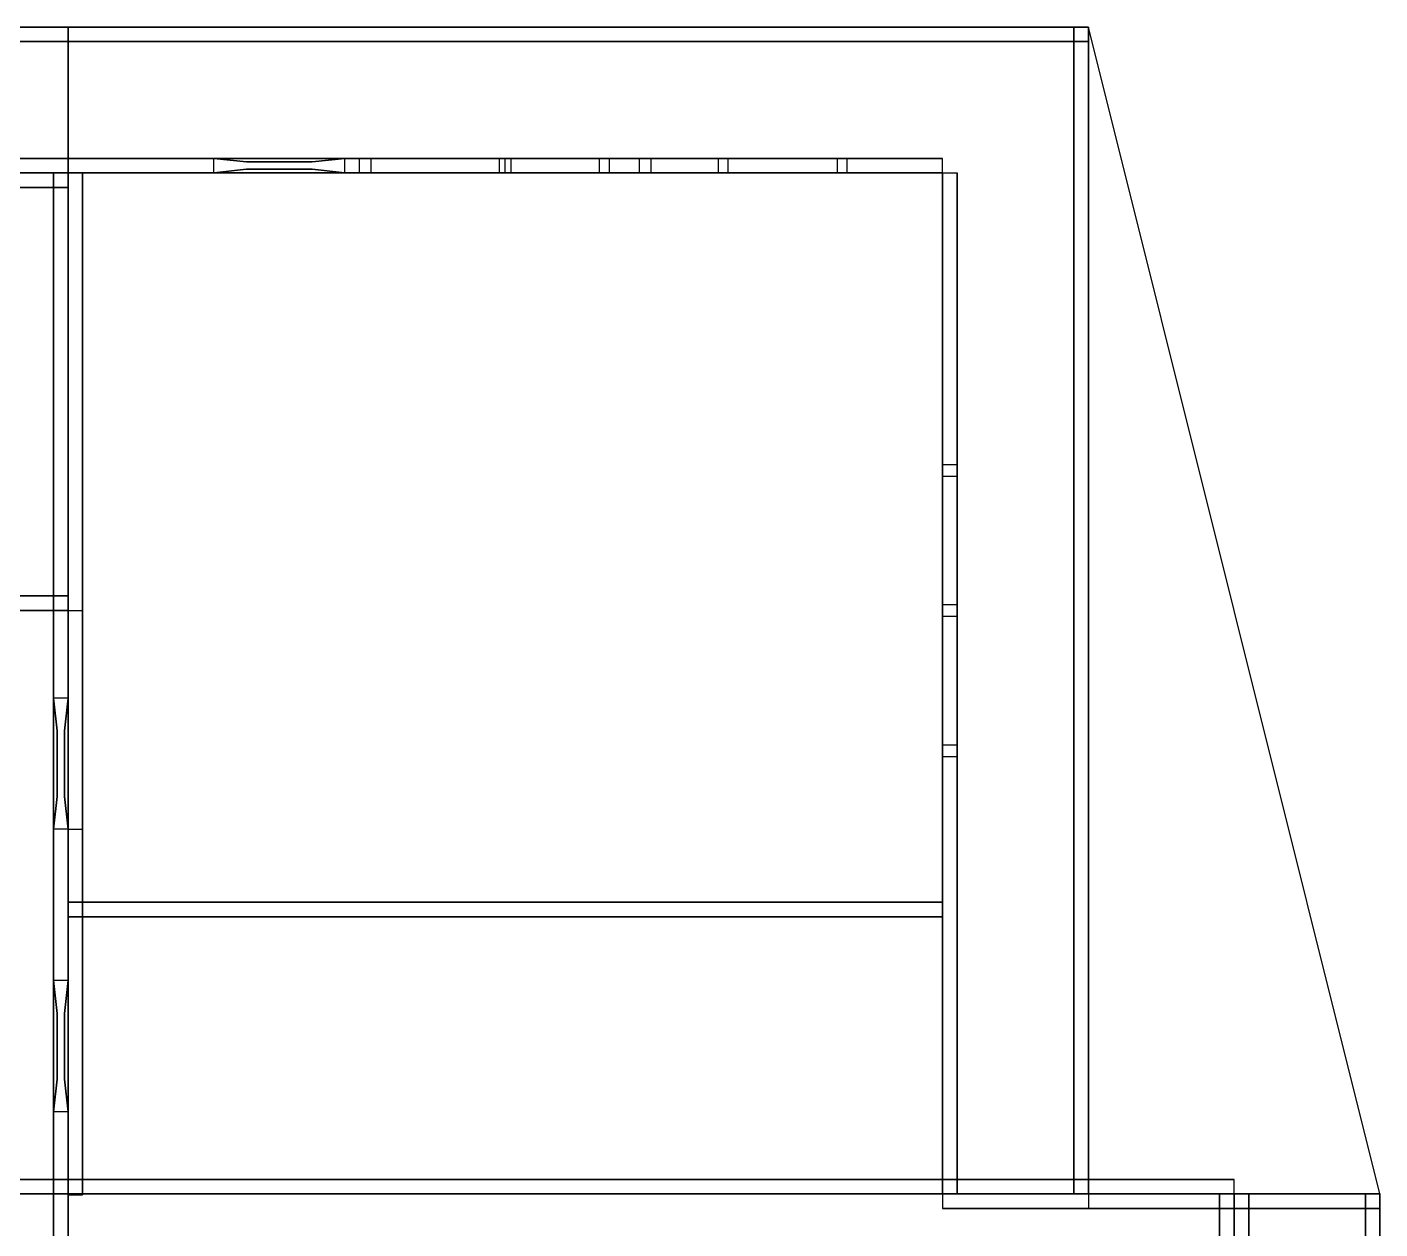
# Model space of a CAD drawing. Extents: x 2.9 to 21, y 3 to 17.
# Drawn here: x 11.72 to 21, y 8.76 to 17 of the extents above; entities that cross this region are included whole.
import ezdxf

# ---------------------------------------------------------------- set-up
doc = ezdxf.new("R2010")
doc.units = 0

msp = doc.modelspace()

# ---------------------------------------------------------------- linework, layer by layer
at = {"layer": 'Dograma_Cizgi'}
for p, q in [((14, 16.1, 3.5), (14.08, 16.1, 3.5)), ((14.08, 16.1, 5.5), (14, 16.1, 5.5)), ((14, 16.1, 5.5), (14, 16.1, 3.5)), ((14, 16, 3.5), (14, 16.1, 3.5)), ((14, 16, 5.5), (14, 16.1, 5.5)), ((14, 16.1, 3.5), (16, 16.1, 3.5)), ((16, 16.1, 3.58), (14, 16.1, 3.58)), ((14, 16.1, 3.58), (14, 16.1, 3.5)), ((14, 16, 3.5), (14, 16.1, 3.5)), ((14, 16, 3.58), (14, 16.1, 3.58)), ((14, 16.1, 5.42), (16, 16.1, 5.42)), ((16, 16.1, 5.5), (14, 16.1, 5.5)), ((14, 16.1, 5.5), (14, 16.1, 5.42)), ((14, 16, 5.42), (14, 16.1, 5.42)), ((14, 16, 5.5), (14, 16.1, 5.5)), ((14.08, 16.1, 3.5), (14.08, 16.1, 5.5)), ((14.08, 16, 5.5), (14.08, 16.1, 5.5)), ((14.08, 16, 3.5), (14.08, 16.1, 3.5)), ((14.96, 16.1, 3.5), (15.04, 16.1, 3.5)), ((15.04, 16.1, 5.5), (14.96, 16.1, 5.5)), ((14.96, 16.1, 5.5), (14.96, 16.1, 3.5)), ((14.96, 16, 3.5), (14.96, 16.1, 3.5)), ((14.96, 16, 5.5), (14.96, 16.1, 5.5)), ((15.04, 16.1, 3.5), (15.04, 16.1, 5.5)), ((15.04, 16, 5.5), (15.04, 16.1, 5.5)), ((15.04, 16, 3.5), (15.04, 16.1, 3.5)), ((15.6458, 16.1, 0.2), (15.7138, 16.1, 0.2)), ((15.7138, 16.1, 2.6), (15.6458, 16.1, 2.6)), ((15.6458, 16.1, 2.6), (15.6458, 16.1, 0.2)), ((15.6458, 16, 0.2), (15.6458, 16.1, 0.2)), ((15.6458, 16, 2.6), (15.6458, 16.1, 2.6)), ((15.6458, 16.1, 0.2), (17.3458, 16.1, 0.2)), ((17.3458, 16.1, 0.296), (15.6458, 16.1, 0.296)), ((15.6458, 16.1, 0.296), (15.6458, 16.1, 0.2)), ((15.6458, 16, 0.2), (15.6458, 16.1, 0.2)), ((15.6458, 16, 0.296), (15.6458, 16.1, 0.296)), ((15.6458, 16.1, 2.504), (17.3458, 16.1, 2.504)), ((17.3458, 16.1, 2.6), (15.6458, 16.1, 2.6)), ((15.6458, 16.1, 2.6), (15.6458, 16.1, 2.504)), ((15.6458, 16, 2.504), (15.6458, 16.1, 2.504)), ((15.6458, 16, 2.6), (15.6458, 16.1, 2.6)), ((15.7138, 16.1, 0.2), (15.7138, 16.1, 2.6)), ((15.7138, 16, 2.6), (15.7138, 16.1, 2.6)), ((15.7138, 16, 0.2), (15.7138, 16.1, 0.2)), ((15.92, 16.1, 3.5), (16, 16.1, 3.5)), ((16, 16.1, 5.5), (15.92, 16.1, 5.5)), ((15.92, 16.1, 5.5), (15.92, 16.1, 3.5)), ((15.92, 16, 3.5), (15.92, 16.1, 3.5)), ((15.92, 16, 5.5), (15.92, 16.1, 5.5)), ((16, 16.1, 3.5), (16, 16.1, 3.58)), ((16, 16, 3.58), (16, 16.1, 3.58)), ((16, 16, 3.5), (16, 16.1, 3.5)), ((16, 16.1, 3.5), (16, 16.1, 5.5)), ((16, 16, 5.5), (16, 16.1, 5.5)), ((16, 16, 3.5), (16, 16.1, 3.5)), ((16, 16.1, 5.42), (16, 16.1, 5.5)), ((16, 16, 5.5), (16, 16.1, 5.5)), ((16, 16, 5.42), (16, 16.1, 5.42)), ((16.46181, 16.1, 0.2), (16.52981, 16.1, 0.2)), ((16.52981, 16.1, 2.6), (16.46181, 16.1, 2.6)), ((16.46181, 16.1, 2.6), (16.46181, 16.1, 0.2)), ((16.46181, 16, 0.2), (16.46181, 16.1, 0.2)), ((16.46181, 16, 2.6), (16.46181, 16.1, 2.6)), ((16.52981, 16.1, 0.2), (16.52981, 16.1, 2.6)), ((16.52981, 16, 2.6), (16.52981, 16.1, 2.6)), ((16.52981, 16, 0.2), (16.52981, 16.1, 0.2)), ((17.27781, 16.1, 0.2), (17.34581, 16.1, 0.2)), ((17.34581, 16.1, 2.6), (17.27781, 16.1, 2.6)), ((17.27781, 16.1, 2.6), (17.27781, 16.1, 0.2)), ((17.27781, 16, 0.2), (17.27781, 16.1, 0.2)), ((17.27781, 16, 2.6), (17.27781, 16.1, 2.6)), ((17.3458, 16.1, 0.2), (17.3458, 16.1, 0.296)), ((17.3458, 16, 0.296), (17.3458, 16.1, 0.296)), ((17.3458, 16, 0.2), (17.3458, 16.1, 0.2)), ((17.3458, 16.1, 2.504), (17.3458, 16.1, 2.6)), ((17.3458, 16, 2.6), (17.3458, 16.1, 2.6)), ((17.3458, 16, 2.504), (17.3458, 16.1, 2.504)), ((17.34581, 16.1, 0.2), (17.34581, 16.1, 2.6)), ((17.34581, 16, 2.6), (17.34581, 16.1, 2.6)), ((17.34581, 16, 0.2), (17.34581, 16.1, 0.2)), ((14, 16, 3.5), (14.08, 16, 3.5)), ((14.08, 16, 5.5), (14, 16, 5.5)), ((14, 16, 5.5), (14, 16, 3.5)), ((14, 16, 3.5), (16, 16, 3.5)), ((16, 16, 3.58), (14, 16, 3.58)), ((14, 16, 3.58), (14, 16, 3.5)), ((14, 16, 5.42), (16, 16, 5.42)), ((16, 16, 5.5), (14, 16, 5.5)), ((14, 16, 5.5), (14, 16, 5.42)), ((14.08, 16, 3.5), (14.08, 16, 5.5)), ((14.96, 16, 3.5), (15.04, 16, 3.5)), ((15.04, 16, 5.5), (14.96, 16, 5.5)), ((14.96, 16, 5.5), (14.96, 16, 3.5)), ((15.04, 16, 3.5), (15.04, 16, 5.5)), ((15.6458, 16, 0.2), (15.7138, 16, 0.2)), ((15.7138, 16, 2.6), (15.6458, 16, 2.6)), ((15.6458, 16, 2.6), (15.6458, 16, 0.2)), ((15.6458, 16, 0.2), (17.3458, 16, 0.2)), ((17.3458, 16, 0.296), (15.6458, 16, 0.296)), ((15.6458, 16, 0.296), (15.6458, 16, 0.2)), ((15.6458, 16, 2.504), (17.3458, 16, 2.504)), ((17.3458, 16, 2.6), (15.6458, 16, 2.6)), ((15.6458, 16, 2.6), (15.6458, 16, 2.504)), ((15.7138, 16, 0.2), (15.7138, 16, 2.6)), ((15.92, 16, 3.5), (16, 16, 3.5)), ((16, 16, 5.5), (15.92, 16, 5.5)), ((15.92, 16, 5.5), (15.92, 16, 3.5)), ((16, 16, 3.5), (16, 16, 3.58)), ((16, 16, 3.5), (16, 16, 5.5)), ((16, 16, 5.42), (16, 16, 5.5)), ((16.46181, 16, 0.2), (16.52981, 16, 0.2)), ((16.52981, 16, 2.6), (16.46181, 16, 2.6)), ((16.46181, 16, 2.6), (16.46181, 16, 0.2)), ((16.52981, 16, 0.2), (16.52981, 16, 2.6)), ((17.27781, 16, 0.2), (17.34581, 16, 0.2)), ((17.34581, 16, 2.6), (17.27781, 16, 2.6)), ((17.27781, 16, 2.6), (17.27781, 16, 0.2)), ((17.3458, 16, 0.2), (17.3458, 16, 0.296)), ((17.3458, 16, 2.504), (17.3458, 16, 2.6)), ((17.34581, 16, 0.2), (17.34581, 16, 2.6)), ((18, 14, 3.5), (18, 13.92, 3.5)), ((18, 13.92, 5.5), (18, 14, 5.5)), ((18, 14, 5.5), (18, 14, 3.5)), ((18, 14, 3.5), (18.1, 14, 3.5)), ((18, 14, 5.5), (18.1, 14, 5.5)), ((18, 14, 3.5), (18, 12, 3.5)), ((18, 12, 3.58), (18, 14, 3.58)), ((18, 14, 3.58), (18, 14, 3.5)), ((18, 14, 3.5), (18.1, 14, 3.5)), ((18, 14, 3.58), (18.1, 14, 3.58)), ((18, 14, 5.42), (18, 12, 5.42)), ((18, 12, 5.5), (18, 14, 5.5)), ((18, 14, 5.5), (18, 14, 5.42)), ((18, 14, 5.42), (18.1, 14, 5.42)), ((18, 14, 5.5), (18.1, 14, 5.5)), ((18.1, 14, 3.5), (18.1, 13.92, 3.5)), ((18.1, 13.92, 5.5), (18.1, 14, 5.5)), ((18.1, 14, 5.5), (18.1, 14, 3.5)), ((18.1, 14, 3.5), (18.1, 12, 3.5)), ((18.1, 12, 3.58), (18.1, 14, 3.58)), ((18.1, 14, 3.58), (18.1, 14, 3.5)), ((18.1, 14, 5.42), (18.1, 12, 5.42)), ((18.1, 12, 5.5), (18.1, 14, 5.5)), ((18.1, 14, 5.5), (18.1, 14, 5.42)), ((18, 13.92, 3.5), (18, 13.92, 5.5)), ((18, 13.92, 5.5), (18.1, 13.92, 5.5)), ((18, 13.92, 3.5), (18.1, 13.92, 3.5)), ((18.1, 13.92, 3.5), (18.1, 13.92, 5.5)), ((18, 13.04, 3.5), (18, 12.96, 3.5)), ((18, 12.96, 5.5), (18, 13.04, 5.5)), ((18, 13.04, 5.5), (18, 13.04, 3.5)), ((18, 13.04, 3.5), (18.1, 13.04, 3.5)), ((18, 13.04, 5.5), (18.1, 13.04, 5.5)), ((18.1, 13.04, 3.5), (18.1, 12.96, 3.5)), ((18.1, 12.96, 5.5), (18.1, 13.04, 5.5)), ((18.1, 13.04, 5.5), (18.1, 13.04, 3.5)), ((18, 12.96, 3.5), (18, 12.96, 5.5)), ((18, 12.96, 5.5), (18.1, 12.96, 5.5)), ((18, 12.96, 3.5), (18.1, 12.96, 3.5)), ((18.1, 12.96, 3.5), (18.1, 12.96, 5.5)), ((18, 12.08, 3.5), (18, 12, 3.5)), ((18, 12, 5.5), (18, 12.08, 5.5)), ((18, 12.08, 5.5), (18, 12.08, 3.5)), ((18, 12.08, 3.5), (18.1, 12.08, 3.5)), ((18, 12.08, 5.5), (18.1, 12.08, 5.5)), ((18.1, 12.08, 3.5), (18.1, 12, 3.5)), ((18.1, 12, 5.5), (18.1, 12.08, 5.5)), ((18.1, 12.08, 5.5), (18.1, 12.08, 3.5)), ((18, 12, 3.5), (18, 12, 3.58)), ((18, 12, 3.58), (18.1, 12, 3.58)), ((18, 12, 3.5), (18.1, 12, 3.5)), ((18, 12, 3.5), (18, 12, 5.5)), ((18, 12, 5.5), (18.1, 12, 5.5)), ((18, 12, 3.5), (18.1, 12, 3.5)), ((18, 12, 5.42), (18, 12, 5.5)), ((18, 12, 5.5), (18.1, 12, 5.5)), ((18, 12, 5.42), (18.1, 12, 5.42)), ((18.1, 12, 3.5), (18.1, 12, 3.58)), ((18.1, 12, 3.5), (18.1, 12, 5.5)), ((18.1, 12, 5.42), (18.1, 12, 5.5))]:
    msp.add_line(p, q, dxfattribs=at)
at = {"layer": 'Duvar_Cizgi'}
for p, q in [((19, 17, 6), (5, 17, 6)), ((5, 17, 7), (19, 17, 7)), ((18.9, 9, 6), (18.9, 17, 6)), ((18.9, 17, 6), (18.9, 17, 7)), ((18.9, 17, 7), (18.9, 9, 7)), ((19, 17, 7), (18.9, 17, 7)), ((19, 17, 6), (18.9, 17, 6)), ((19, 17, 7), (19, 17, 6)), ((19, 17, 6), (19, 16.9, 6)), ((19, 17, 7), (19, 16.9, 7)), ((19, 9, 6), (19, 17, 6)), ((19, 17, 6), (19, 17, 7)), ((19, 17, 7), (19, 9, 7)), ((19, 16.9, 6), (5, 16.9, 6)), ((5, 16.9, 7), (19, 16.9, 7)), ((19, 16.9, 7), (19, 16.9, 6)), ((9, 16.1), (12, 16.1)), ((12, 16.1, 3), (9, 16.1, 3)), ((12, 16.1), (12, 16.1, 3)), ((12, 16, 3), (12, 16.1, 3)), ((12, 16), (12, 16.1)), ((12, 16.1), (15, 16.1)), ((15, 16.1, 3), (12, 16.1, 3)), ((12, 16.1, 3), (12, 16.1)), ((12, 16), (12, 16.1)), ((12, 16, 3), (12, 16.1, 3)), ((12, 16.1, 3), (18, 16.1, 3)), ((18, 16.1, 6), (12, 16.1, 6)), ((12, 16.1, 6), (12, 16.1, 3)), ((12, 16, 3), (12, 16.1, 3)), ((12, 16, 6), (12, 16.1, 6)), ((15, 16.1), (15, 16.1, 3)), ((15, 16, 3), (15, 16.1, 3)), ((15, 16), (15, 16.1)), ((15, 16.1), (18, 16.1)), ((18, 16.1, 3), (15, 16.1, 3)), ((15, 16.1, 3), (15, 16.1)), ((15, 16), (15, 16.1)), ((15, 16, 3), (15, 16.1, 3)), ((18, 16.1), (18, 16.1, 3)), ((18, 16, 3), (18, 16.1, 3)), ((18, 16), (18, 16.1)), ((18, 16.1, 3), (18, 16.1, 6)), ((18, 16, 6), (18, 16.1, 6)), ((18, 16, 3), (18, 16.1, 3)), ((12, 16, 3), (6, 16, 3)), ((6, 16, 6), (12, 16, 6)), ((9, 16), (12, 16)), ((12, 16, 3), (9, 16, 3)), ((11.9, 13, 3), (11.9, 16, 3)), ((11.9, 16, 3), (11.9, 16, 6)), ((11.9, 16, 6), (11.9, 13, 6)), ((12, 16, 6), (11.9, 16, 6)), ((12, 16, 3), (11.9, 16, 3)), ((12, 16), (12, 16, 3)), ((12, 16), (12, 13)), ((12, 13, 3), (12, 16, 3)), ((12, 16, 3), (12, 16)), ((12, 16), (12.1, 16)), ((12, 16, 3), (12.1, 16, 3)), ((12, 16), (15, 16)), ((15, 16, 3), (12, 16, 3)), ((12, 16, 3), (12, 16)), ((12, 13, 3), (12, 16, 3)), ((12, 16, 3), (12, 16, 6)), ((12, 16, 6), (12, 13, 6)), ((12, 16, 6), (12, 16, 3)), ((12, 16, 3), (12, 15.9, 3)), ((12, 16, 6), (12, 15.9, 6)), ((12, 16, 3), (18, 16, 3)), ((18, 16, 6), (12, 16, 6)), ((12, 16, 6), (12, 16, 3)), ((12.1, 16), (12.1, 13)), ((12.1, 13, 3), (12.1, 16, 3)), ((12.1, 16, 3), (12.1, 16)), ((15, 16), (15, 16, 3)), ((15, 16), (18, 16)), ((18, 16, 3), (15, 16, 3)), ((15, 16, 3), (15, 16)), ((18, 16), (18, 9)), ((18, 9, 3), (18, 16, 3)), ((18, 16, 3), (18, 16)), ((18, 16), (18.1, 16)), ((18, 16, 3), (18.1, 16, 3)), ((18, 16), (18, 16, 3)), ((18, 16, 3), (18, 9, 3)), ((18, 9, 6), (18, 16, 6)), ((18, 16, 6), (18, 16, 3)), ((18, 16, 3), (18.1, 16, 3)), ((18, 16, 6), (18.1, 16, 6)), ((18, 16, 3), (18, 16, 6)), ((18.1, 16), (18.1, 9)), ((18.1, 9, 3), (18.1, 16, 3)), ((18.1, 16, 3), (18.1, 16)), ((18.1, 16, 3), (18.1, 9, 3)), ((18.1, 9, 6), (18.1, 16, 6)), ((18.1, 16, 6), (18.1, 16, 3)), ((12, 15.9, 3), (6, 15.9, 3)), ((6, 15.9, 6), (12, 15.9, 6)), ((12, 15.9, 6), (12, 15.9, 3)), ((6, 13.1, 3), (12, 13.1, 3)), ((12, 13.1, 6), (6, 13.1, 6)), ((12, 13.1, 3), (12, 13.1, 6)), ((12, 13, 6), (12, 13.1, 6)), ((12, 13, 3), (12, 13.1, 3)), ((6, 13, 3), (12, 13, 3)), ((12, 13, 6), (6, 13, 6)), ((11.9, 13, 6), (11.9, 13, 3)), ((12, 13, 3), (11.9, 13, 3)), ((12, 13, 6), (11.9, 13, 6)), ((11.9, 9, 3), (11.9, 13, 3)), ((11.9, 13, 3), (11.9, 13, 6)), ((11.9, 13, 6), (11.9, 9, 6)), ((12, 13, 6), (11.9, 13, 6)), ((12, 13, 3), (11.9, 13, 3)), ((12, 13), (12, 13, 3)), ((12, 13, 3), (12.1, 13, 3)), ((12, 13), (12.1, 13)), ((12, 13, 3), (12, 11.5, 3)), ((12, 11.5, 2.5), (12, 13, 2.5)), ((12, 13, 2.5), (12, 13, 3)), ((12, 13, 3), (12.1, 13, 3)), ((12, 13, 2.5), (12.1, 13, 2.5)), ((12, 13, 3), (12, 13, 6)), ((12, 13, 6), (12, 13, 3)), ((12, 9, 3), (12, 13, 3)), ((12, 13, 3), (12, 13, 6)), ((12, 13, 6), (12, 9, 6)), ((12.1, 13), (12.1, 13, 3)), ((12.1, 13, 3), (12.1, 11.5, 3)), ((12.1, 11.5, 2.5), (12.1, 13, 2.5)), ((12.1, 13, 2.5), (12.1, 13, 3)), ((12, 11.5), (12, 8.993915)), ((12, 8.993915, 3), (12, 11.5, 3)), ((12, 11.5, 3), (12, 11.5)), ((12, 11.5), (12.1, 11.5)), ((12, 11.5, 3), (12.1, 11.5, 3)), ((12, 11.5, 3), (12, 11.5, 2.5)), ((12, 11.5, 2.5), (12.1, 11.5, 2.5)), ((12, 11.5, 3), (12.1, 11.5, 3)), ((12.1, 11.5), (12.1, 8.993915)), ((12.1, 8.993915, 3), (12.1, 11.5, 3)), ((12.1, 11.5, 3), (12.1, 11.5)), ((12.1, 11.5, 3), (12.1, 11.5, 2.5)), ((18, 11, 3), (12, 11, 3)), ((12, 11, 3), (12, 11, 6)), ((12, 11, 6), (18, 11, 6)), ((12, 11, 6), (12, 10.9, 6)), ((12, 11, 3), (12, 10.9, 3)), ((18, 11, 6), (18, 11, 3)), ((18, 11, 3), (18, 10.9, 3)), ((18, 11, 6), (18, 10.9, 6)), ((18, 10.9, 3), (12, 10.9, 3)), ((12, 10.9, 3), (12, 10.9, 6)), ((12, 10.9, 6), (18, 10.9, 6)), ((18, 10.9, 6), (18, 10.9, 3)), ((9, 9.1, 3), (12, 9.1, 3)), ((12, 9.1, 6), (9, 9.1, 6)), ((12, 9.1), (18, 9.1)), ((18, 9.1, 1.2), (12, 9.1, 1.2)), ((12, 9.1, 1.2), (12, 9.1)), ((12, 9), (12, 9.1)), ((12, 9, 1.2), (12, 9.1, 1.2)), ((12, 9.1, 3), (18, 9.1, 3)), ((18, 9.1, 2.5), (12, 9.1, 2.5)), ((12, 9.1, 2.5), (12, 9.1, 3)), ((12, 9, 3), (12, 9.1, 3)), ((12, 9, 2.5), (12, 9.1, 2.5)), ((12, 9.1, 3), (12, 9.1, 6)), ((12, 9, 6), (12, 9.1, 6)), ((12, 9, 3), (12, 9.1, 3)), ((18, 9.1), (20, 9.1)), ((20, 9.1, 3), (18, 9.1, 3)), ((18, 9.1, 3), (18, 9.1)), ((18, 9), (18, 9.1)), ((18, 9, 3), (18, 9.1, 3)), ((18, 9.1), (18, 9.1, 1.2)), ((18, 9, 1.2), (18, 9.1, 1.2)), ((18, 9), (18, 9.1)), ((18, 9.1, 3), (18, 9.1, 2.5)), ((18, 9, 2.5), (18, 9.1, 2.5)), ((18, 9, 3), (18, 9.1, 3)), ((20, 9.1), (20, 9.1, 3)), ((20, 9, 3), (20, 9.1, 3)), ((20, 9), (20, 9.1)), ((9, 9, 3), (12, 9, 3)), ((12, 9, 6), (9, 9, 6)), ((11.9, 4, 3), (11.9, 9, 3)), ((11.9, 9, 3), (11.9, 9, 6)), ((11.9, 9, 6), (11.9, 4, 6)), ((12, 9, 6), (11.9, 9, 6)), ((12, 9, 3), (11.9, 9, 3)), ((11.9, 9, 6), (11.9, 9, 3)), ((12, 9, 3), (11.9, 9, 3)), ((12, 9, 6), (11.9, 9, 6)), ((12, 9), (18, 9)), ((18, 9, 1.2), (12, 9, 1.2)), ((12, 9, 1.2), (12, 9)), ((12, 9, 3), (18, 9, 3)), ((18, 9, 2.5), (12, 9, 2.5)), ((12, 9, 2.5), (12, 9, 3)), ((12, 4, 3), (12, 9, 3)), ((12, 9, 3), (12, 9, 6)), ((12, 9, 6), (12, 4, 6)), ((12, 9, 3), (12, 9, 6)), ((12, 9, 6), (12, 9, 3)), ((12, 8.993915), (12, 8.993915, 3)), ((12, 8.993915, 3), (12.1, 8.993915, 3)), ((12, 8.993915), (12.1, 8.993915)), ((12.1, 8.993915), (12.1, 8.993915, 3)), ((18, 9), (18, 9, 3)), ((18, 9, 3), (18.1, 9, 3)), ((18, 9), (18.1, 9)), ((18, 9), (20, 9)), ((20, 9, 3), (18, 9, 3)), ((18, 9, 3), (18, 9)), ((18, 9), (18, 9, 1.2)), ((18, 9, 3), (18, 9, 2.5)), ((20, 9, 3), (18, 9, 3)), ((18, 9, 3), (18, 9, 6)), ((18, 9, 6), (20, 9, 6)), ((18, 9, 6), (18, 8.9, 6)), ((18, 9, 3), (18, 8.9, 3)), ((18, 9, 3), (18, 9, 6)), ((18, 9, 6), (18.1, 9, 6)), ((18, 9, 3), (18.1, 9, 3)), ((18.1, 9), (18.1, 9, 3)), ((18.1, 9, 3), (18.1, 9, 6)), ((18.9, 9, 7), (18.9, 9, 6)), ((19, 9, 6), (18.9, 9, 6)), ((19, 9, 7), (18.9, 9, 7)), ((21, 9, 6), (19, 9, 6)), ((19, 9, 6), (19, 9, 7)), ((19, 9, 7), (21, 9, 7)), ((19, 9, 7), (19, 8.9, 7)), ((19, 9, 6), (19, 8.9, 6)), ((19, 9, 7), (19, 9, 6)), ((19.9, 4, 3), (19.9, 9, 3)), ((19.9, 9, 3), (19.9, 9, 6)), ((19.9, 9, 6), (19.9, 4, 6)), ((20, 9, 6), (19.9, 9, 6)), ((20, 9, 3), (19.9, 9, 3)), ((20, 9), (20, 9, 3)), ((20, 9), (20, 4)), ((20, 4, 3), (20, 9, 3)), ((20, 9, 3), (20, 9)), ((20, 9), (20.1, 9)), ((20, 9, 3), (20.1, 9, 3)), ((20, 4, 3), (20, 9, 3)), ((20, 9, 3), (20, 9, 6)), ((20, 9, 6), (20, 4, 6)), ((20, 9, 6), (20, 9, 3)), ((20, 9, 3), (20, 8.9, 3)), ((20, 9, 6), (20, 8.9, 6)), ((20.1, 9), (20.1, 4)), ((20.1, 4, 3), (20.1, 9, 3)), ((20.1, 9, 3), (20.1, 9)), ((20.9, 3, 6), (20.9, 9, 6)), ((20.9, 9, 6), (20.9, 9, 7)), ((20.9, 9, 7), (20.9, 3, 7)), ((21, 9, 7), (20.9, 9, 7)), ((21, 9, 6), (20.9, 9, 6)), ((21, 3, 6), (21, 9, 6)), ((21, 9, 6), (21, 9, 7)), ((21, 9, 7), (21, 3, 7)), ((21, 9, 7), (21, 9, 6)), ((21, 9, 6), (21, 8.9, 6)), ((21, 9, 7), (21, 8.9, 7)), ((20, 8.9, 3), (18, 8.9, 3)), ((18, 8.9, 3), (18, 8.9, 6)), ((18, 8.9, 6), (20, 8.9, 6)), ((21, 8.9, 6), (19, 8.9, 6)), ((19, 8.9, 6), (19, 8.9, 7)), ((19, 8.9, 7), (21, 8.9, 7)), ((20, 8.9, 6), (20, 8.9, 3)), ((21, 8.9, 7), (21, 8.9, 6))]:
    msp.add_line(p, q, dxfattribs=at)
at = {"layer": 'Kapi_Cizgi'}
for p, q in [((13, 16.1), (13.9, 16.1)), ((13.225, 16.075, 0.25), (13, 16.1)), ((13, 16.1, 1), (13.9, 16.1, 1)), ((13.225, 16.075, 1.25), (13, 16.1, 1)), ((13.9, 16.1, 1), (13, 16.1, 1)), ((13, 16.1, 1), (13.225, 16.075, 0.75)), ((13.9, 16.1, 2), (13, 16.1, 2)), ((13, 16.1, 2), (13.225, 16.075, 1.75)), ((13, 16.1), (13.225, 16.075, 0.25)), ((13.225, 16.075, 0.75), (13, 16.1, 1)), ((13, 16.1, 1), (13, 16.1)), ((13, 16.1, 1), (13.225, 16.075, 1.25)), ((13.225, 16.075, 1.75), (13, 16.1, 2)), ((13, 16.1, 2), (13, 16.1, 1)), ((13, 16.1), (13.9, 16.1)), ((13.9, 16.1, 2), (13, 16.1, 2)), ((13, 16.1, 2), (13, 16.1)), ((13, 16), (13, 16.1)), ((13, 16, 2), (13, 16.1, 2)), ((13.675, 16.075, 0.25), (13.225, 16.075, 0.25)), ((13.675, 16.075, 1.25), (13.225, 16.075, 1.25)), ((13.225, 16.075, 0.75), (13.675, 16.075, 0.75)), ((13.225, 16.075, 1.75), (13.675, 16.075, 1.75)), ((13.225, 16.075, 0.25), (13.225, 16.075, 0.75)), ((13.225, 16.075, 1.25), (13.225, 16.075, 1.75)), ((13.225, 16.075, 0.25), (13.675, 16.075, 0.25)), ((13.675, 16.075, 0.75), (13.225, 16.075, 0.75)), ((13.225, 16.075, 0.75), (13.225, 16.075, 0.25)), ((13.225, 16.075, 1.25), (13.675, 16.075, 1.25)), ((13.675, 16.075, 1.75), (13.225, 16.075, 1.75)), ((13.225, 16.075, 1.75), (13.225, 16.075, 1.25)), ((13.9, 16.1), (13.675, 16.075, 0.25)), ((13.9, 16.1, 1), (13.675, 16.075, 1.25)), ((13.675, 16.075, 0.25), (13.9, 16.1)), ((13.9, 16.1, 1), (13.675, 16.075, 0.75)), ((13.675, 16.075, 1.25), (13.9, 16.1, 1)), ((13.9, 16.1, 2), (13.675, 16.075, 1.75)), ((13.675, 16.075, 0.75), (13.9, 16.1, 1)), ((13.675, 16.075, 1.75), (13.9, 16.1, 2)), ((13.675, 16.075, 0.75), (13.675, 16.075, 0.25)), ((13.675, 16.075, 1.75), (13.675, 16.075, 1.25)), ((13.675, 16.075, 0.25), (13.675, 16.075, 0.75)), ((13.675, 16.075, 1.25), (13.675, 16.075, 1.75)), ((13.9, 16.1), (13.9, 16.1, 1)), ((13.9, 16.1, 1), (13.9, 16.1, 2)), ((13.9, 16.1), (13.9, 16.1, 2)), ((13.9, 16, 2), (13.9, 16.1, 2)), ((13.9, 16), (13.9, 16.1)), ((13.225, 16.025, 0.25), (13, 16)), ((13.225, 16.025, 1.25), (13, 16, 1)), ((13, 16, 1), (13.225, 16.025, 0.75)), ((13, 16, 2), (13.225, 16.025, 1.75)), ((13, 16), (13.225, 16.025, 0.25)), ((13.225, 16.025, 0.75), (13, 16, 1)), ((13, 16, 1), (13.225, 16.025, 1.25)), ((13.225, 16.025, 1.75), (13, 16, 2)), ((13, 16), (13.9, 16)), ((13, 16, 1), (13.9, 16, 1)), ((13.9, 16, 1), (13, 16, 1)), ((13.9, 16, 2), (13, 16, 2)), ((13, 16, 1), (13, 16)), ((13, 16, 2), (13, 16, 1)), ((13, 16), (13.9, 16)), ((13.9, 16, 2), (13, 16, 2)), ((13, 16, 2), (13, 16)), ((13.675, 16.025, 0.25), (13.225, 16.025, 0.25)), ((13.675, 16.025, 1.25), (13.225, 16.025, 1.25)), ((13.225, 16.025, 0.75), (13.675, 16.025, 0.75)), ((13.225, 16.025, 1.75), (13.675, 16.025, 1.75)), ((13.225, 16.025, 0.25), (13.225, 16.025, 0.75)), ((13.225, 16.025, 1.25), (13.225, 16.025, 1.75)), ((13.225, 16.025, 0.25), (13.675, 16.025, 0.25)), ((13.675, 16.025, 0.75), (13.225, 16.025, 0.75)), ((13.225, 16.025, 0.75), (13.225, 16.025, 0.25)), ((13.225, 16.025, 1.25), (13.675, 16.025, 1.25)), ((13.675, 16.025, 1.75), (13.225, 16.025, 1.75)), ((13.225, 16.025, 1.75), (13.225, 16.025, 1.25)), ((13.9, 16), (13.675, 16.025, 0.25)), ((13.9, 16, 1), (13.675, 16.025, 1.25)), ((13.675, 16.025, 0.25), (13.9, 16)), ((13.9, 16, 1), (13.675, 16.025, 0.75)), ((13.675, 16.025, 0.75), (13.675, 16.025, 0.25)), ((13.675, 16.025, 1.25), (13.9, 16, 1)), ((13.9, 16, 2), (13.675, 16.025, 1.75)), ((13.675, 16.025, 1.75), (13.675, 16.025, 1.25)), ((13.675, 16.025, 0.75), (13.9, 16, 1)), ((13.675, 16.025, 1.75), (13.9, 16, 2)), ((13.675, 16.025, 0.25), (13.675, 16.025, 0.75)), ((13.675, 16.025, 1.25), (13.675, 16.025, 1.75)), ((13.9, 16), (13.9, 16, 1)), ((13.9, 16, 1), (13.9, 16, 2)), ((13.9, 16), (13.9, 16, 2)), ((11.9, 11.5, 3), (11.9, 12.4, 3)), ((11.9, 12.4, 3), (11.925, 12.175, 3.25)), ((11.9, 11.5, 4), (11.9, 12.4, 4)), ((11.9, 12.4, 4), (11.925, 12.175, 4.25)), ((11.925, 12.175, 3.25), (11.9, 12.4, 3)), ((11.9, 12.4, 3), (11.9, 12.4, 4)), ((11.9, 12.4, 4), (11.925, 12.175, 3.75)), ((11.925, 12.175, 4.25), (11.9, 12.4, 4)), ((11.9, 12.4, 4), (11.9, 12.4, 5)), ((11.9, 12.4, 5), (11.925, 12.175, 4.75)), ((11.925, 12.175, 3.75), (11.9, 12.4, 4)), ((11.9, 12.4, 4), (11.9, 11.5, 4)), ((11.925, 12.175, 4.75), (11.9, 12.4, 5)), ((11.9, 12.4, 5), (11.9, 11.5, 5)), ((11.9, 11.5, 3), (11.9, 12.4, 3)), ((11.9, 12.4, 3), (11.9, 12.4, 5)), ((11.9, 12.4, 5), (11.9, 11.5, 5)), ((12, 12.4, 5), (11.9, 12.4, 5)), ((12, 12.4, 3), (11.9, 12.4, 3)), ((12, 12.4, 3), (11.975, 12.175, 3.25)), ((12, 12.4, 4), (11.975, 12.175, 4.25)), ((11.975, 12.175, 3.25), (12, 12.4, 3)), ((12, 12.4, 4), (11.975, 12.175, 3.75)), ((11.975, 12.175, 4.25), (12, 12.4, 4)), ((12, 12.4, 5), (11.975, 12.175, 4.75)), ((11.975, 12.175, 3.75), (12, 12.4, 4)), ((11.975, 12.175, 4.75), (12, 12.4, 5)), ((12, 11.5, 3), (12, 12.4, 3)), ((12, 11.5, 4), (12, 12.4, 4)), ((12, 12.4, 3), (12, 12.4, 4)), ((12, 12.4, 4), (12, 12.4, 5)), ((12, 12.4, 4), (12, 11.5, 4)), ((12, 12.4, 5), (12, 11.5, 5)), ((12, 11.5, 3), (12, 12.4, 3)), ((12, 12.4, 3), (12, 12.4, 5)), ((12, 12.4, 5), (12, 11.5, 5)), ((11.925, 12.175, 3.25), (11.925, 11.725, 3.25)), ((11.925, 12.175, 4.25), (11.925, 11.725, 4.25)), ((11.925, 12.175, 3.75), (11.925, 12.175, 3.25)), ((11.925, 12.175, 4.75), (11.925, 12.175, 4.25)), ((11.925, 11.725, 3.75), (11.925, 12.175, 3.75)), ((11.925, 11.725, 4.75), (11.925, 12.175, 4.75)), ((11.925, 11.725, 3.25), (11.925, 12.175, 3.25)), ((11.925, 12.175, 3.25), (11.925, 12.175, 3.75)), ((11.925, 12.175, 3.75), (11.925, 11.725, 3.75)), ((11.925, 11.725, 4.25), (11.925, 12.175, 4.25)), ((11.925, 12.175, 4.25), (11.925, 12.175, 4.75)), ((11.925, 12.175, 4.75), (11.925, 11.725, 4.75)), ((11.975, 12.175, 3.25), (11.975, 11.725, 3.25)), ((11.975, 12.175, 4.25), (11.975, 11.725, 4.25)), ((11.975, 12.175, 3.75), (11.975, 12.175, 3.25)), ((11.975, 12.175, 4.75), (11.975, 12.175, 4.25)), ((11.975, 11.725, 3.75), (11.975, 12.175, 3.75)), ((11.975, 11.725, 4.75), (11.975, 12.175, 4.75)), ((11.975, 11.725, 3.25), (11.975, 12.175, 3.25)), ((11.975, 12.175, 3.25), (11.975, 12.175, 3.75)), ((11.975, 12.175, 3.75), (11.975, 11.725, 3.75)), ((11.975, 11.725, 4.25), (11.975, 12.175, 4.25)), ((11.975, 12.175, 4.25), (11.975, 12.175, 4.75)), ((11.975, 12.175, 4.75), (11.975, 11.725, 4.75)), ((11.925, 11.725, 3.25), (11.9, 11.5, 3)), ((11.925, 11.725, 4.25), (11.9, 11.5, 4)), ((11.9, 11.5, 4), (11.925, 11.725, 3.75)), ((11.9, 11.5, 5), (11.925, 11.725, 4.75)), ((11.9, 11.5, 3), (11.925, 11.725, 3.25)), ((11.925, 11.725, 3.75), (11.9, 11.5, 4)), ((11.9, 11.5, 4), (11.925, 11.725, 4.25)), ((11.925, 11.725, 4.75), (11.9, 11.5, 5)), ((11.925, 11.725, 3.25), (11.925, 11.725, 3.75)), ((11.925, 11.725, 4.25), (11.925, 11.725, 4.75)), ((11.925, 11.725, 3.75), (11.925, 11.725, 3.25)), ((11.925, 11.725, 4.75), (11.925, 11.725, 4.25)), ((11.975, 11.725, 3.25), (12, 11.5, 3)), ((11.975, 11.725, 4.25), (12, 11.5, 4)), ((12, 11.5, 4), (11.975, 11.725, 3.75)), ((12, 11.5, 5), (11.975, 11.725, 4.75)), ((12, 11.5, 3), (11.975, 11.725, 3.25)), ((11.975, 11.725, 3.25), (11.975, 11.725, 3.75)), ((11.975, 11.725, 3.75), (12, 11.5, 4)), ((12, 11.5, 4), (11.975, 11.725, 4.25)), ((11.975, 11.725, 4.25), (11.975, 11.725, 4.75)), ((11.975, 11.725, 4.75), (12, 11.5, 5)), ((11.975, 11.725, 3.75), (11.975, 11.725, 3.25)), ((11.975, 11.725, 4.75), (11.975, 11.725, 4.25)), ((11.9, 11.5, 4), (11.9, 11.5, 3)), ((11.9, 11.5, 5), (11.9, 11.5, 4)), ((11.9, 11.5, 5), (11.9, 11.5, 3)), ((12, 11.5, 3), (11.9, 11.5, 3)), ((12, 11.5, 5), (11.9, 11.5, 5)), ((12, 11.5, 4), (12, 11.5, 3)), ((12, 11.5, 5), (12, 11.5, 4)), ((12, 11.5, 5), (12, 11.5, 3)), ((11.9, 9.562163, 3), (11.9, 10.46216, 3)), ((11.9, 10.46216, 3), (11.925, 10.23716, 3.25)), ((11.9, 9.562163, 4), (11.9, 10.46216, 4)), ((11.9, 10.46216, 4), (11.925, 10.23716, 4.25)), ((11.925, 10.23716, 3.25), (11.9, 10.46216, 3)), ((11.9, 10.46216, 3), (11.9, 10.46216, 4)), ((11.9, 10.46216, 4), (11.925, 10.23716, 3.75)), ((11.925, 10.23716, 4.25), (11.9, 10.46216, 4)), ((11.9, 10.46216, 4), (11.9, 10.46216, 5)), ((11.9, 10.46216, 5), (11.925, 10.23716, 4.75)), ((11.925, 10.23716, 3.75), (11.9, 10.46216, 4)), ((11.9, 10.46216, 4), (11.9, 9.562163, 4)), ((11.925, 10.23716, 4.75), (11.9, 10.46216, 5)), ((11.9, 10.46216, 5), (11.9, 9.562163, 5)), ((11.9, 9.562163, 3), (11.9, 10.46216, 3)), ((11.9, 10.46216, 3), (11.9, 10.46216, 5)), ((11.9, 10.46216, 5), (11.9, 9.562163, 5)), ((12, 10.46216, 5), (11.9, 10.46216, 5)), ((12, 10.46216, 3), (11.9, 10.46216, 3)), ((12, 10.46216, 3), (11.975, 10.23716, 3.25)), ((12, 10.46216, 4), (11.975, 10.23716, 4.25)), ((11.975, 10.23716, 3.25), (12, 10.46216, 3)), ((12, 10.46216, 4), (11.975, 10.23716, 3.75)), ((11.975, 10.23716, 4.25), (12, 10.46216, 4)), ((12, 10.46216, 5), (11.975, 10.23716, 4.75)), ((11.975, 10.23716, 3.75), (12, 10.46216, 4)), ((11.975, 10.23716, 4.75), (12, 10.46216, 5)), ((12, 9.562163, 3), (12, 10.46216, 3)), ((12, 9.562163, 4), (12, 10.46216, 4)), ((12, 10.46216, 3), (12, 10.46216, 4)), ((12, 10.46216, 4), (12, 10.46216, 5)), ((12, 10.46216, 4), (12, 9.562163, 4)), ((12, 10.46216, 5), (12, 9.562163, 5)), ((12, 9.562163, 3), (12, 10.46216, 3)), ((12, 10.46216, 3), (12, 10.46216, 5)), ((12, 10.46216, 5), (12, 9.562163, 5)), ((11.925, 10.23716, 3.25), (11.925, 9.787164, 3.25)), ((11.925, 10.23716, 4.25), (11.925, 9.787164, 4.25)), ((11.925, 10.23716, 3.75), (11.925, 10.23716, 3.25)), ((11.925, 10.23716, 4.75), (11.925, 10.23716, 4.25)), ((11.925, 9.787164, 3.75), (11.925, 10.23716, 3.75)), ((11.925, 9.787164, 4.75), (11.925, 10.23716, 4.75)), ((11.925, 9.787164, 3.25), (11.925, 10.23716, 3.25)), ((11.925, 10.23716, 3.25), (11.925, 10.23716, 3.75)), ((11.925, 10.23716, 3.75), (11.925, 9.787164, 3.75)), ((11.925, 9.787164, 4.25), (11.925, 10.23716, 4.25)), ((11.925, 10.23716, 4.25), (11.925, 10.23716, 4.75)), ((11.925, 10.23716, 4.75), (11.925, 9.787164, 4.75)), ((11.975, 10.23716, 3.25), (11.975, 9.787164, 3.25)), ((11.975, 10.23716, 4.25), (11.975, 9.787164, 4.25)), ((11.975, 10.23716, 3.75), (11.975, 10.23716, 3.25)), ((11.975, 10.23716, 4.75), (11.975, 10.23716, 4.25)), ((11.975, 9.787164, 3.75), (11.975, 10.23716, 3.75)), ((11.975, 9.787164, 4.75), (11.975, 10.23716, 4.75)), ((11.975, 9.787164, 3.25), (11.975, 10.23716, 3.25)), ((11.975, 10.23716, 3.25), (11.975, 10.23716, 3.75)), ((11.975, 10.23716, 3.75), (11.975, 9.787164, 3.75)), ((11.975, 9.787164, 4.25), (11.975, 10.23716, 4.25)), ((11.975, 10.23716, 4.25), (11.975, 10.23716, 4.75)), ((11.975, 10.23716, 4.75), (11.975, 9.787164, 4.75)), ((11.925, 9.787164, 3.25), (11.9, 9.562163, 3)), ((11.925, 9.787164, 4.25), (11.9, 9.562163, 4)), ((11.9, 9.562163, 4), (11.925, 9.787164, 3.75)), ((11.9, 9.562163, 5), (11.925, 9.787164, 4.75)), ((11.9, 9.562163, 3), (11.925, 9.787164, 3.25)), ((11.925, 9.787164, 3.75), (11.9, 9.562163, 4)), ((11.9, 9.562163, 4), (11.925, 9.787164, 4.25)), ((11.925, 9.787164, 4.75), (11.9, 9.562163, 5)), ((11.925, 9.787164, 3.25), (11.925, 9.787164, 3.75)), ((11.925, 9.787164, 4.25), (11.925, 9.787164, 4.75)), ((11.925, 9.787164, 3.75), (11.925, 9.787164, 3.25)), ((11.925, 9.787164, 4.75), (11.925, 9.787164, 4.25)), ((11.975, 9.787164, 3.25), (12, 9.562163, 3)), ((11.975, 9.787164, 4.25), (12, 9.562163, 4)), ((12, 9.562163, 4), (11.975, 9.787164, 3.75)), ((12, 9.562163, 5), (11.975, 9.787164, 4.75)), ((12, 9.562163, 3), (11.975, 9.787164, 3.25)), ((11.975, 9.787164, 3.25), (11.975, 9.787164, 3.75)), ((11.975, 9.787164, 3.75), (12, 9.562163, 4)), ((12, 9.562163, 4), (11.975, 9.787164, 4.25)), ((11.975, 9.787164, 4.25), (11.975, 9.787164, 4.75)), ((11.975, 9.787164, 4.75), (12, 9.562163, 5)), ((11.975, 9.787164, 3.75), (11.975, 9.787164, 3.25)), ((11.975, 9.787164, 4.75), (11.975, 9.787164, 4.25)), ((11.9, 9.562163, 4), (11.9, 9.562163, 3)), ((11.9, 9.562163, 5), (11.9, 9.562163, 4)), ((11.9, 9.562163, 5), (11.9, 9.562163, 3)), ((12, 9.562163, 3), (11.9, 9.562163, 3)), ((12, 9.562163, 5), (11.9, 9.562163, 5)), ((12, 9.562163, 4), (12, 9.562163, 3)), ((12, 9.562163, 5), (12, 9.562163, 4)), ((12, 9.562163, 5), (12, 9.562163, 3))]:
    msp.add_line(p, q, dxfattribs=at)
at = {"layer": 'Zemin_Cizgi'}
for p, q in [((12, 17, 6), (5, 17, 6)), ((12, 17, 7), (5, 17, 7)), ((12, 16, 6), (12, 17, 6)), ((19, 17, 6), (12, 17, 6)), ((12, 17, 6), (12, 9, 6)), ((19, 17, 7), (12, 17, 7)), ((12, 17, 7), (12, 9, 9)), ((12, 9, 9), (12, 17, 7)), ((12, 17, 7), (12, 17, 7)), ((19, 9, 6), (19, 17, 6)), ((21, 9, 7), (19, 17, 7)), ((6, 16, 3), (12, 16, 3)), ((12, 16), (9, 16)), ((12, 9), (12, 16)), ((12, 16), (12, 9)), ((18, 16), (12, 16)), ((12, 16), (12, 16)), ((12, 16), (12, 16)), ((12, 16, 3), (12, 13, 3)), ((18, 16, 3), (12, 16, 3)), ((12, 16, 3), (12, 11, 3)), ((12, 13, 6), (12, 16, 6)), ((18, 9), (18, 16)), ((18, 11, 3), (18, 16, 3)), ((12, 13, 3), (6, 13, 3)), ((6, 13, 6), (12, 13, 6)), ((12, 13, 3), (9, 13, 3)), ((9, 13, 6), (12, 13, 6)), ((12, 9, 3), (12, 13, 3)), ((12, 13, 6), (12, 9, 6)), ((12, 13, 6), (12, 13, 6)), ((12, 13, 6), (12, 13, 6)), ((18, 11, 3), (12, 11, 3)), ((12, 11, 3), (12, 4, 3)), ((12, 11, 3), (18, 11, 3)), ((12, 11, 3), (12, 11, 3)), ((12, 11, 3), (12, 11, 3)), ((18, 9, 3), (18, 11, 3)), ((3, 9, 6), (12, 9, 6)), ((12, 9, 9), (3, 9, 7)), ((3, 9, 7), (12, 9, 9)), ((20, 9), (4, 9)), ((12, 9, 3), (4, 9, 3)), ((9, 9), (12, 9)), ((9, 9, 3), (12, 9, 3)), ((12, 9, 6), (9, 9, 6)), ((12, 9), (18, 9)), ((12, 4, 3), (12, 9, 3)), ((12, 9, 6), (12, 3, 6)), ((12, 9, 6), (12, 9, 6)), ((12, 9, 6), (19, 9, 6)), ((12, 9, 6), (12, 9, 6)), ((12, 9, 6), (12, 9, 6)), ((21, 9, 6), (12, 9, 6)), ((12, 9, 6), (12, 3, 6)), ((12, 3, 9), (12, 9, 9)), ((12, 9, 9), (21, 9, 7)), ((12, 3, 9), (12, 9, 9)), ((12, 9, 9), (21, 9, 7)), ((12, 9, 9), (12, 9, 9)), ((20, 9, 3), (18, 9, 3)), ((20, 4), (20, 9)), ((20, 4, 3), (20, 9, 3)), ((21, 3, 6), (21, 9, 6)), ((21, 9, 7), (21, 3, 7)), ((21, 9, 7), (21, 9, 7)), ((21, 9, 7), (21, 9, 7))]:
    msp.add_line(p, q, dxfattribs=at)

doc.saveas('drawing.dxf')
